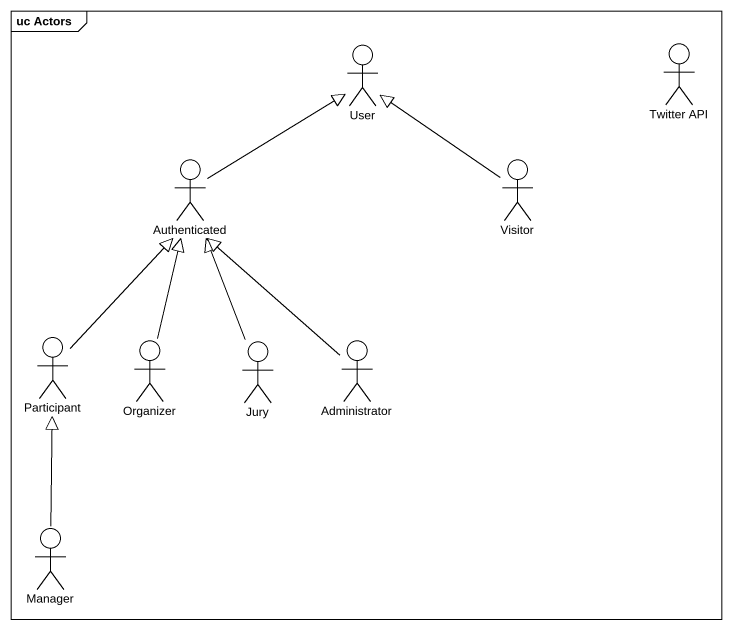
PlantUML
@startuml
mainframe uc Actors
actor User
actor "Twitter API" as Twitter_API
actor Authenticated
actor Visitor
actor "Participant" as Participant_
actor Organizer
actor Jury
actor Administrator
actor Manager
Authenticated -up-|> User
Visitor -up-|> User
Participant_ -up-|> Authenticated
Organizer -up-|> Authenticated
Jury -up-|> Authenticated
Administrator -up-|> Authenticated
Manager -up-|> Participant_
@enduml
